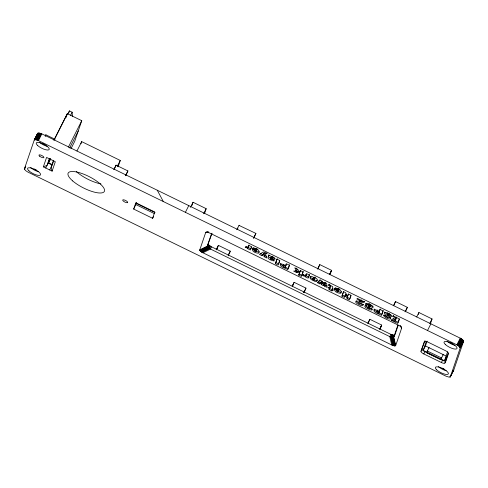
<?xml version="1.0" encoding="UTF-8"?>
<svg xmlns="http://www.w3.org/2000/svg" width="488" height="488" viewBox="0 0 488 488"><rect width="100%" height="100%" fill="white"/><g stroke="black" fill="none" stroke-linecap="round" stroke-linejoin="round"><path stroke-width="0.73" d="M257.188 249.069L256.407 250.954L252.473 249.032C251.753 251.851 256.584 253.4 258.774 253.156C260.934 250.179 254.291 246.995 252.577 248.721L255.126 249.96L255.895 248.386M339.306 289.152L338.526 291.043L334.591 289.122C333.877 291.934 338.702 293.489 340.899 293.245C343.058 290.269 336.415 287.084 334.701 288.804L337.245 290.049L337.928 288.585M310.618 276.812L310.917 277.702L312.942 279.166M388.893 315.553L388.472 314.455L387.191 313.991L387.307 314.754L390.589 317.847L390.662 318.975C388.149 319.353 385.093 317.761 383.641 315.693L383.592 315.089L386.24 316.261L386.917 317.359L387.85 317.401L384.391 313.729L384.306 312.46C386.911 312.424 391.01 313.833 391.535 316.694L388.893 315.553L389.503 314.022M252.814 248.569L253.351 249.777L254.943 250.856M374.211 309.014L374.778 310.435L376.535 311.667M370.807 304.793L370.136 306.397C378.426 310.514 367.446 300.828 365.475 303.926L365.689 304.86L366.793 305.799L367.36 304.683L366.018 303.274M24.4 168.915L34.264 140.007L37.649 133.303L39.656 133.157L42.425 134.157L460.806 338.446L462.642 339.782L463.6 341.228L453.736 370.136L450.351 376.84L448.82 377.065L446.154 376.248L27.743 172.008L25.748 170.696L24.449 169.159L25.754 166.237M36.691 136.128L37.649 133.303M45.396 136.158L45.86 134.804L55.089 139.312M43.353 166.865L46.573 157.435L55.327 161.705L52.112 171.136L43.353 166.865L47.074 165.334L49.373 158.6M47.977 163.547L49.605 158.783M65.959 117.651L67.326 113.643L81.764 120.688L74.737 141.276L70.955 148.761M68.729 112.972L69.436 110.892L72.163 112.222L72.37 116.577M53.399 160.564L51.1 167.299L52.112 171.136M53.387 161.662L52.228 165.066L48.202 163.102M80.953 143.759L81.685 141.624L120.255 160.454L118.072 166.859M125.739 175.735L127.905 170.934L116.071 165.157L114.229 169.312M133.694 209.071L135.841 202.782L154.769 212.024L152.622 218.313L133.694 209.071L136.664 202.508M191.888 205.631L193.041 202.264L206.174 208.675L204.564 213.39M199.763 249.899L205.71 232.465L207.034 232.142L209.663 233.02L399.41 325.685L401.16 327.033L401.648 328.107L395.701 345.541L394.377 345.864L391.748 344.985L202.008 252.32L200.251 250.972L199.763 249.899L207.29 246.166L212.079 233.215M211.676 233.307L207.29 246.166L207.778 247.239L209.535 248.587L389.808 336.635L393.34 337.507L394.609 335.512M229.702 252.711L230.238 251.143L218.404 245.366L216.629 249.325M239.022 225.401L255.901 233.416L253.736 238.217M247.77 248.075L245.226 247.483L245.494 246.684A1.812 0.567 26.8 0 0 246.507 247.148L247.989 247.44L248.697 245.36L251.466 246.708L250.35 249.966L247.587 248.618L248.337 246.959L247.788 246.989M247.587 248.618L248.337 246.959M247.989 247.44L249.026 244.939M251.582 246.891L250.917 248.849L248.154 247.495M255.126 249.96C255.316 248.77 257.353 250.118 256.407 250.954M256.822 250.265L256.462 250.759M269.004 254.821L268.54 256.841L271.121 258.774M270.81 258.036L271.114 257.146L272.591 258.091L270.81 258.036L271.377 256.92M275.366 263.703L276.928 259.14L279.673 260.476L278.117 265.045L275.366 263.703L277.269 258.671M279.795 260.665L278.678 263.923L275.933 262.581M284.974 267.564L285.956 265.234L284.974 267.564L283.302 266.704L282.839 265.82L283.699 265.564L285.389 266.35M285.626 265.649L286.291 263.709L289.329 265.191L287.767 269.754C286.139 267.912 279.667 267.589 280.173 264.106L280.466 263.923A2.885 0.903 26.8 0 1 282.003 264.063L285.626 265.649L286.194 264.526M289.671 264.728L288.335 268.638L285.041 267.027M305.427 289.677L305.964 288.103L294.13 282.332L292.355 286.285M298.693 275.086L300.12 271.438L298.693 275.086L301.444 276.428L302.999 271.865L300.248 270.523L299.827 271.761L298.991 271.718L297.79 269.321L294.77 267.851L296.692 271.029L293.63 271.09L296.728 272.603L299.559 272.554M303.341 271.401L302.005 275.311L299.26 273.969M305.586 275.195L306.129 275.171L305.567 276.287L304.475 276.263L303.017 275.696L303.292 274.89A1.812 0.567 26.8 0 0 304.298 275.36L305.781 275.653L306.348 274.537L305.885 274.506M305.781 275.653L306.494 273.573L309.258 274.921L308.148 278.178L305.384 276.824L305.567 276.287M305.384 276.824L306.129 275.171M309.599 274.451L308.709 277.062L305.945 275.708M329.784 274.531L331.626 270.376L319.793 264.606L317.956 268.76M329.418 288.56L328.027 287.883L328.235 287.279L329.626 287.957L330.199 286.279L328.668 285.248L328.918 284.528L332.779 286.767L332.426 289.323L333.371 289.787L333.17 290.39L332.218 289.927L332.785 288.811L331.883 290.915L329.083 289.555L329.986 287.444L329.083 289.555M330.76 285.163L329.626 287.957M331.883 290.915L332.218 289.927M337.245 290.049C337.434 288.853 339.471 290.207 338.526 291.043M338.946 290.354L338.349 290.805M351.073 295.46L349.963 298.717L347.822 297.674L345.76 294.105L344.443 297.418L341.935 296.192L343.491 291.629L345.541 292.635L347.554 296.375L348.517 294.075M341.935 296.192L343.613 291.818M345.76 294.105L345.01 296.301L342.497 295.075M347.554 296.375L348.359 294.008L350.957 295.277L349.396 299.839L347.261 298.796L345.193 295.222M370.136 306.397L370.154 305.64L368.629 304.896L368.41 305.945L370.014 306.928L369.788 307.574L367.781 307.019L367.678 307.806L369.19 308.532L369.599 307.971L372.429 309.349L371.905 310.051L369.758 309.758L365.963 307.794A3.312 1.031 26.8 0 1 364.841 306.635L365.018 305.677L366.793 305.799M379.847 329.223L381.689 325.069L369.855 319.292L368.013 323.446M378.633 313.278L379.609 310.947L378.633 313.278L376.956 312.418L376.492 311.539L377.352 311.283L379.042 312.07M379.286 311.362L379.945 309.423L382.982 310.905L381.427 315.468C379.792 313.631 373.32 313.308 373.832 309.825L374.125 309.636A2.885 0.903 26.8 0 1 375.662 309.776L379.286 311.362L380.292 308.953M383.324 310.441L381.988 314.351L378.035 312.424M405.51 311.496L407.352 307.342L395.518 301.566L393.676 305.72M395.31 320.128L392.919 318.957L393.157 318.261L395.548 319.426L396.012 318.066L392.84 316.517L393.078 315.834L399.282 318.865L397.726 323.428L391.553 320.415L391.785 319.725L394.926 321.256L395.878 319.012L394.926 321.256M399.404 319.048L398.293 322.312L395.201 320.805M397.909 325.045L393.761 337.19L395.701 345.541M394.89 334.957L398.062 325.667M418.222 314.54L418.911 312.521L432.045 318.932L430.434 323.648M420.991 351.348L424.328 341.576A3.507 1.092 26.8 0 1 427.836 342.064L445.44 350.659A3.507 1.092 26.8 0 1 448.228 353.239L444.897 363.017A3.507 1.092 26.8 0 1 441.39 362.523L423.785 353.928A3.507 1.092 26.8 0 1 420.991 351.348L424.981 340.734M446.435 356.966L444.501 360.797L423.2 350.402L426.274 341.399M423.2 350.402L425.457 345.931L427.116 341.088M428.873 348.06L429.007 347.663L426.536 352.684L440.737 359.613L443.208 354.599L443.074 354.99M444.501 360.797L447.569 351.793M448.643 353.099L446.026 360.785A3.507 1.092 26.8 0 1 445.953 360.906M450.351 376.84L460.215 347.932L463.6 341.228M34.264 140.007L37.826 133.175M34.441 139.879L38.07 133.084M34.685 139.788L38.381 133.035M34.996 139.739L35.368 139.739L38.753 133.035M35.368 139.739L35.795 139.775L39.18 133.072M35.795 139.775L36.271 139.861L39.656 133.157M36.271 139.861L36.783 139.989L40.168 133.285M36.783 139.989L37.326 140.154L40.711 133.45M37.326 140.154L37.887 140.361L41.273 133.657M37.887 140.361L38.46 140.599L41.846 133.895M24.449 169.159L25.126 167.817M45.183 136.146L45.86 134.804M53.93 140.166L67.326 113.643M54.058 140.117L67.112 114.271M67.734 114.271L69.436 110.892M70.577 115.345L72.163 112.222M45.72 168.018L50.264 159.027M48.147 163.578L50.477 158.966M50.667 158.722L48.587 162.839L52.612 164.804M49.745 169.983L51.948 165.621M68.363 147.211L81.764 120.688M69.662 147.986L78.251 130.985M76.945 151.012L81.685 141.624M113.789 169.678L116.071 165.157M117.212 166.487L120.255 160.454M125.623 175.454L127.905 170.934M152.622 218.313L153.592 216.398M185.397 212.31L188.783 205.607M190.466 207.357L193.041 202.264M203.6 213.768L206.174 208.675M208.419 243.933L207.309 246.531L199.781 250.259M208.437 244.293L207.406 246.745L199.879 250.478M208.535 244.512L207.565 246.989L200.037 250.716M208.693 244.75L207.778 247.239L200.251 250.972M208.907 245.006L209.175 245.269L208.047 247.507L200.519 251.235M209.175 245.269L209.486 245.543L208.358 247.776L200.83 251.509M209.486 245.543L209.846 245.818L208.718 248.05L201.19 251.784M209.846 245.818L210.236 246.086L209.108 248.325L201.581 252.052M210.236 246.086L210.663 246.355L209.535 248.587L202.008 252.32M210.663 246.355L211.566 246.843L210.438 249.075L202.91 252.808M216.123 249.886L218.404 245.366M216.562 249.52L217.868 246.94M236.802 229.726L239.089 225.206M237.247 229.36L237.9 228.073M228.28 255.017L230.238 251.143M228.14 255.743L229.769 252.516M253.553 238.132L255.901 233.416M252.577 248.721L253.144 247.599L255.688 248.843M256.359 249.826L256.926 248.709M262.007 255.651L264.148 253.107L264.74 255.596L264.179 256.712L266.771 257.981L265.24 253.431L266.906 253.882L267.119 253.248L263.428 251.942L259.396 254.376L262.007 255.651L264.148 253.107M270.626 259.043L270.675 258.439L274.909 259.39C275.506 257.829 272.438 256.633 271.084 256.828L271.023 256.255L268.546 255.047L267.973 257.957C268.491 260.086 278.965 262.709 271.889 259.171C271.188 260.08 269.919 258.585 271.188 257.926M271.95 257.365L272.517 256.249M283.272 265.484L283.833 264.362L283.504 265.277M296.692 271.029L297.259 269.913L296.106 268.004M296.728 272.603L297.296 271.487L299.412 271.45M292.172 286.206L294.13 282.332M292.288 286.486L293.593 283.9M299.827 271.761L300.394 270.645M303.017 275.696L303.585 274.573L303.963 274.787M303.682 292.623L305.964 288.103M303.865 292.709L305.494 289.482M317.511 269.12L319.793 264.606M315.15 277.16L313.918 280.228L312.814 279.691L313.326 278.209M314.583 278.276L314.955 276.977M313.668 280.197L314.736 278.892M313.918 280.228L314.479 279.112M317.596 282.79L318.158 281.674L320.299 282.717L321.775 281.228L321.793 283.443L321.226 284.559L323.227 285.535L325.185 282.942L325.27 285.138L324.703 286.261L327.009 287.383L326.679 283.424L324.337 282.284L322.763 283.65L322.544 281.405L320.165 280.246L317.596 282.79L319.731 283.833L321.775 281.228M319.731 283.833L320.299 282.717M322.763 283.65L323.33 282.534M323.227 285.535L325.185 282.942M329.668 274.25L331.626 270.376M329.601 274.451L331.559 270.578M328.668 285.248L329.235 284.132M332.426 289.323L332.987 288.207M334.701 288.804L335.262 287.688L337.806 288.926M338.477 289.909L339.044 288.792L338.764 288.628M347.261 298.796L347.822 297.674M360.98 301.029L356.96 299.065L357.216 298.327L364.39 301.834L364.164 302.499L358.466 302.95L359.796 304L360.662 303.481L363.407 304.823C362.09 306.915 359.034 304.408 357.423 303.737A3.337 1.043 26.8 0 1 355.972 302.548L355.642 301.865L356.094 301.2L360.98 301.029L361.547 299.913M368.946 304.927L369.507 303.804L368.849 304.152L368.971 304.823M368.092 306.928L368.66 305.811L369.154 305.915M369.886 305.384L370.453 304.268L370.721 304.524M367.897 323.166L369.855 319.292M376.925 311.198L377.492 310.081L377.157 310.996M377.352 311.283L377.919 310.167M379.731 328.942L381.689 325.069M379.914 329.028L381.22 326.448M388.472 314.455L389.04 313.339M393.493 305.64L395.518 301.566M392.84 316.517L393.407 315.4M391.553 320.415L392.114 319.298M396.012 318.066L396.579 316.95M395.548 319.426L396.116 318.31M395.28 345.858L393.34 337.507L394.469 335.274L390.943 334.402L389.808 336.635L391.748 344.985M391.87 334.811L390.742 337.043L392.681 345.394M392.328 334.975L391.199 337.208L393.139 345.559M392.767 335.11L391.638 337.342L393.578 345.693M393.182 335.213L392.053 337.446L393.993 345.797M405.07 311.863L407.352 307.342M393.566 335.28L392.437 337.513L394.377 345.864M393.914 335.311L392.785 337.55L394.725 345.9M394.212 335.311L393.084 337.543L395.024 345.9M394.664 335.201L393.535 337.434L395.475 345.785M416.66 316.98L418.911 312.521M429.794 323.391L432.045 318.932M38.46 140.599L427.512 330.492L430.904 323.788M423.785 353.928L424.914 351.695A3.507 1.092 26.8 0 1 422.12 349.115M441.39 362.523L442.518 360.29A3.507 1.092 26.8 0 0 445.825 360.998M444.897 363.017L445.739 361.34M460.215 347.932L459.257 346.486L456.872 344.839L460.257 338.135M457.421 345.15L460.806 338.446M457.939 345.474L461.331 338.77M458.427 345.809L461.813 339.105M458.866 346.151L462.252 339.447M459.257 346.486L462.642 339.782M459.586 346.809L462.972 340.105M459.849 347.127L463.234 340.423M460.044 347.419L463.429 340.715M460.166 347.688L463.551 340.984M449.93 377.059L450.942 375.046M452.638 371.697L453.736 370.136M450.174 376.968L453.559 370.264M317.487 280.167L317.102 280.515A2.824 0.884 26.8 0 1 315.773 280.393L314.467 279.911M341.6 291.909L340.429 292.269L337.818 291.336M387.753 312.875L387.667 313.29M318.676 281.161L320.213 279.636M273.158 256.975L272.603 257.152M259.341 252.04L256.468 251.601M368.66 305.811L368.239 306.69M363.462 304.414L360.486 303.902M388.125 316.431L388.228 315.73L384.654 312.064M453.004 370.404L453.315 370.355M390.955 317.999L387.984 317.328M206.137 232.148L207.571 232.014M205.936 232.221L208.089 232.026M207.418 232.209L208.852 232.075M205.71 232.465L208.577 232.203M364.725 301.377L359.491 301.523L359.174 302.237M372.088 309.002L369.556 308.343M248.087 246.294L248.551 246.324M275 258.353L272.42 257.719M273.713 259.744L271.889 259.134M366.653 304.475L367.36 304.683M271.236 257.322L271.804 257.518M313.906 278.947L314.235 279.081M246.172 246.574L246.708 246.794M389.461 314.437L391.437 315.291M427.512 330.492L456.872 344.839M370.697 305.281L372.966 306.385M255.004 248.88L256.969 249.838M260.61 253.577L262.568 254.535M264.74 255.596L266.692 256.548M295.435 270.578L297.296 271.487M321.793 283.443L323.794 284.419M325.27 285.138L326.997 285.986M329.644 288.432L332.444 289.799M135.865 203.148L155.05 212.512M135.951 204.6L154.208 213.512M425.457 345.931L446.166 356.039M427.317 351.018L441.512 357.948M211.566 246.843L390.943 334.402M424.914 351.695L442.518 360.29M283.717 266.387L281.576 265.112L280.509 263.624M314.388 278.099L313.229 277.959L312.814 279.691M337.062 290.946L334.975 289.225M367.873 307.519L366.531 306.678A3.312 1.031 26.8 0 1 365.408 305.519L365.305 305.177M358.71 303.042L357.985 302.615A3.337 1.043 26.8 0 1 356.539 301.431L356.203 300.748M386.234 316.468L384.977 315.638M400.624 325.984L401.636 327.747M400.142 325.465L401.648 328.107M157.24 190.204L163.321 201.532M263.581 254.23L264.179 256.712M324.624 284.065L324.703 286.261M321.208 282.345L321.226 284.559M444.19 369.148A4.612 1.44 26.8 0 1 442.043 368.098M452.852 343.759A4.612 1.44 26.8 0 1 450.705 342.716M45.048 144.698A4.612 1.44 26.8 0 1 42.907 143.655M36.386 170.08A4.612 1.44 26.8 0 1 34.245 169.037M446.185 370.752A7.247 2.263 26.8 0 1 438.45 366.579M454.846 345.37A7.247 2.263 26.8 0 1 447.112 341.191M38.381 171.691A7.247 2.263 26.8 0 1 30.646 167.512M47.043 146.308A7.247 2.263 26.8 0 1 39.308 142.13M100.918 183.909A20.295 6.338 26.8 0 1 76.311 171.52M254.76 251.033L255.663 251.839L256.261 251.381L254.87 250.704L254.76 251.033M336.879 291.116L337.787 291.922L338.379 291.47L336.988 290.793L336.879 291.116M310.051 277.928L311.161 279.532L315.211 281.515A2.824 0.884 26.8 0 0 316.541 281.637L317.279 279.471A2.824 0.884 26.8 0 0 316.255 278.447L311.21 276.299L310.618 276.476L310.051 277.928M127.679 202.331L127.618 202.55A2.769 0.866 26.8 0 1 123.641 201.318A2.769 0.866 26.8 0 1 124.043 199.891A2.769 0.866 26.8 0 1 127.679 202.331M28.951 170.867A7.247 2.263 26.8 0 0 40.168 175.21A7.247 2.263 26.8 0 0 33.105 168.671A7.247 2.263 26.8 0 0 28.951 170.867M37.613 145.479A7.247 2.263 26.8 0 0 48.831 149.828A7.247 2.263 26.8 0 0 41.767 143.289A7.247 2.263 26.8 0 0 37.613 145.479M436.754 369.928A7.247 2.263 26.8 0 0 447.972 374.272A7.247 2.263 26.8 0 0 440.902 367.738A7.247 2.263 26.8 0 0 436.754 369.928M445.416 344.546A7.247 2.263 26.8 0 0 456.634 348.889A7.247 2.263 26.8 0 0 449.57 342.35A7.247 2.263 26.8 0 0 445.416 344.546M72.688 180.932A20.295 6.338 26.8 0 0 103.724 192.15A20.295 6.338 26.8 0 0 82.35 173.661A20.295 6.338 26.8 0 0 72.688 180.932M39.717 156.227A2.769 0.866 26.8 0 0 43.871 157.606A2.769 0.866 26.8 0 0 40.724 155.068A2.769 0.866 26.8 0 0 39.717 156.227"/></g></svg>
